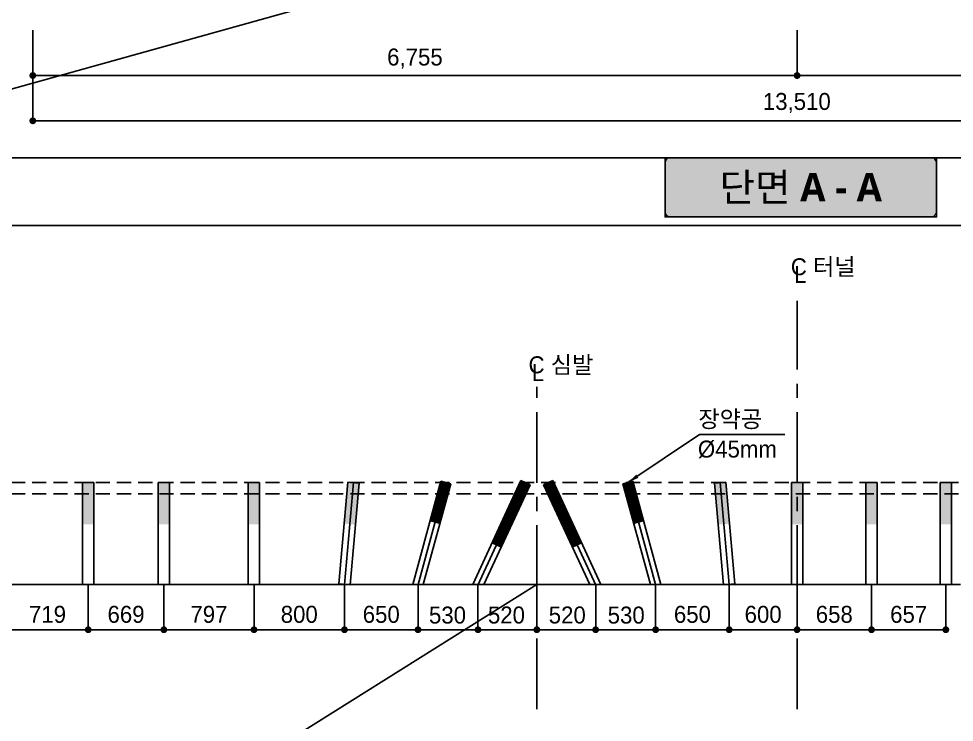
# Model space of a CAD drawing. Extents: x -689 to 317106, y 182884 to 219577.
# Drawn here: x 279927 to 288195, y 189196 to 195412 of the extents above; entities that cross this region are included whole.
import ezdxf
from ezdxf.enums import TextEntityAlignment as Align

# ---------------------------------------------------------------- set-up
doc = ezdxf.new("R2010")
doc.units = 0
doc.header["$LTSCALE"] = 500
doc.header["$MEASUREMENT"] = 0
doc.linetypes.add('A-CENTR01', pattern=[2, 1.25, -0.25, 0.25, -0.25])
doc.linetypes.add('HIDDEN', pattern=[0.375, 0.25, -0.125])
doc.layers.get('DEFPOINTS').update_dxf_attribs({"color": 55})
doc.layers.add('0-21', color=21, linetype='Continuous', plot=False)
doc.layers.add('0-250line', color=250, linetype='Continuous', lineweight=9, true_color=0x333333)
for name, color, linetype in [('0-255', 52, 'Continuous'), ('A-DIM01', 1, 'Continuous'), ('CS-CNTL', 1, 'A-CENTR01'), ('CS-DIMS', 1, 'Continuous'), ('CS-LEAL', 1, 'Continuous'), ('CS-LEAT', 3, 'Continuous'), ('CS-TEXT', 7, 'Continuous'), ('HOLE-EXEC', 3, 'Continuous'), ('TU-BLOCK-EXP', 1, 'Continuous'), ('발파공(심발)', 4, 'Continuous')]:
    doc.layers.add(name, color=color, linetype=linetype)
doc.styles.get("Standard").update_dxf_attribs({"font": ''})
doc.styles.add('WGTXT', font='')
doc.styles.add('돋움', font='')
doc.styles.add('돋움체', font='')
doc.styles.add('맑은고딕(굵게)', font='malgunbd.ttf')
doc.styles.get('Standard').set_extended_font_data('Dotum')
doc.styles.get('WGTXT').set_extended_font_data('Dotum')
doc.styles.get('돋움').set_extended_font_data('Dotum')
doc.styles.get('돋움체').set_extended_font_data('Dotum')
doc.linetypes.add('CFZ008', pattern='A,0.9,-0.2,[106,KHCLINE.shx,S=0.00606,R=180,X=0,Y=0],0.9', length=2)
doc.dimstyles.new('D_50', dxfattribs={"dimscale": 50, "dimtxt": 3, "dimasz": 1.2, "dimexe": 0, "dimexo": 0, "dimgap": 1.2, "dimtad": 1, "dimdec": 0, "dimrnd": 0.0005, "dimdsep": 46, "dimlunit": 6, "dimtxsty": '돋움체', "dimblk": 'DOT', "dimcen": 0.09, "dimclrd": 1, "dimclre": 1, "dimclrt": 1, "dimaunit": 1, "dimadec": 0, "dimazin": 0, "dimtfac": 1, "dimtdec": 0, "dimtix": 1, "dimtmove": 2, "dimatfit": 0, "dimfxl": 1, "dimtvp": 2, "dimtolj": 1, "dimtzin": 0, "dimlwd": -1, "dimlwe": -1, "dimarcsym": 0})
doc.dimstyles.new('DIM01', dxfattribs={"dimscale": 50, "dimtxt": 3, "dimasz": 1, "dimexe": 1, "dimexo": 0, "dimgap": 1, "dimtad": 1, "dimdec": 0, "dimzin": 0, "dimdsep": 46, "dimlunit": 6, "dimtxsty": '돋움', "dimblk": 'CZDIMA3', "dimcen": 2, "dimclrd": 256, "dimclre": 256, "dimclrt": 3, "dimadec": 4, "dimazin": 0, "dimtfac": 1, "dimtdec": 0, "dimtix": 1, "dimtmove": 2, "dimatfit": 3, "dimfxl": 1, "dimtolj": 1, "dimtzin": 0, "dimarcsym": 0})

# ---------------------------------------------------------------- blocks, each defined once
blk = doc.blocks.new('_Dot')
at = {"color": 0, "linetype": 'ByBlock', "lineweight": -2}
blk.add_line((-0.5, 0), (-1, 0), dxfattribs=at)
at = {"color": 0, "linetype": 'ByBlock', "const_width": 0.5}
blk.add_lwpolyline([(-0.25, 0, 1), (0.25, 0, 1)], format="xyb", close=True, dxfattribs=at)
blk = doc.blocks.new('*D640')
at = {"layer": 'A-DIM01', "color": 1, "ltscale": 10, "transparency": 16777216}
for p, q in [((286805.6, 195310.4), (286805.6, 194910.4)), ((293560.3, 195310.4), (293560.3, 194910.4)), ((286865.6, 194910.4), (293500.3, 194910.4))]:
    blk.add_line(p, q, dxfattribs=at)
at = {"layer": 'DEFPOINTS', "color": 0, "ltscale": 10, "transparency": 16777216}
for p in [(286805.6, 195310.4), (293560.3, 195310.4), (293560.3, 194910.4)]:
    blk.add_point(p, dxfattribs=at)
at = {"layer": 'A-DIM01', "color": 1, "ltscale": 10, "transparency": 16777216, "xscale": 60, "yscale": 60, "zscale": 60, "rotation": 180}
blk.add_blockref('_Dot', (286805.6, 194910.4), dxfattribs=at)
at = {"layer": 'A-DIM01', "color": 1, "ltscale": 10, "transparency": 16777216, "xscale": 60, "yscale": 60, "zscale": 60}
blk.add_blockref('_Dot', (293560.3, 194910.4), dxfattribs=at)
at = {"layer": 'A-DIM01', "color": 1, "ltscale": 10, "transparency": 16777216, "insert": (290183, 195059.9), "char_height": 150, "attachment_point": 5, "style": '돋움체'}
blk.add_mtext('\\A1;6,755', dxfattribs=at)
blk = doc.blocks.new('*D641')
at = {"layer": 'A-DIM01', "color": 1, "ltscale": 10, "transparency": 16777216}
for p, q in [((280051, 195310.4), (280051, 194910.4)), ((286805.6, 195310.4), (286805.6, 194910.4)), ((286745.6, 194910.4), (280111, 194910.4))]:
    blk.add_line(p, q, dxfattribs=at)
at = {"layer": 'DEFPOINTS', "color": 0, "ltscale": 10, "transparency": 16777216}
for p in [(280051, 195310.4), (286805.6, 195310.4), (280051, 194910.4)]:
    blk.add_point(p, dxfattribs=at)
at = {"layer": 'A-DIM01', "color": 1, "ltscale": 10, "transparency": 16777216, "xscale": 60, "yscale": 60, "zscale": 60, "rotation": 180}
blk.add_blockref('_Dot', (280051, 194910.4), dxfattribs=at)
at = {"layer": 'A-DIM01', "color": 1, "ltscale": 10, "transparency": 16777216, "xscale": 60, "yscale": 60, "zscale": 60}
blk.add_blockref('_Dot', (286805.6, 194910.4), dxfattribs=at)
at = {"layer": 'A-DIM01', "color": 1, "ltscale": 10, "transparency": 16777216, "insert": (283428.3, 195059.9), "char_height": 150, "attachment_point": 5, "style": '돋움체'}
blk.add_mtext('\\A1;6,755', dxfattribs=at)
blk = doc.blocks.new('*D642')
at = {"layer": 'A-DIM01', "color": 1, "ltscale": 10, "transparency": 16777216}
for p, q in [((280051, 195310.4), (280051, 194510.4)), ((293561.3, 195310.4), (293561.3, 194510.4)), ((280111, 194510.4), (293501.3, 194510.4))]:
    blk.add_line(p, q, dxfattribs=at)
at = {"layer": 'DEFPOINTS', "color": 0, "ltscale": 10, "transparency": 16777216}
for p in [(280051, 195310.4), (293561.3, 195310.4), (293561.3, 194510.4)]:
    blk.add_point(p, dxfattribs=at)
at = {"layer": 'A-DIM01', "color": 1, "ltscale": 10, "transparency": 16777216, "xscale": 60, "yscale": 60, "zscale": 60, "rotation": 180}
blk.add_blockref('_Dot', (280051, 194510.4), dxfattribs=at)
at = {"layer": 'A-DIM01', "color": 1, "ltscale": 10, "transparency": 16777216, "xscale": 60, "yscale": 60, "zscale": 60}
blk.add_blockref('_Dot', (293561.3, 194510.4), dxfattribs=at)
at = {"layer": 'A-DIM01', "color": 1, "ltscale": 10, "transparency": 16777216, "insert": (286803.1, 194667.3), "char_height": 150, "attachment_point": 5, "style": '돋움체'}
blk.add_mtext('\\A1;13,510', dxfattribs=at)
blk = doc.blocks.new('*D659')
at = {"layer": 'A-DIM01', "color": 1, "ltscale": 10, "transparency": 16777216}
for p, q in [((285555.6, 190414), (285555.6, 190014)), ((286205.6, 190414), (286205.6, 190014)), ((286145.6, 190014), (285615.6, 190014))]:
    blk.add_line(p, q, dxfattribs=at)
at = {"layer": 'DEFPOINTS', "color": 0, "ltscale": 10, "transparency": 16777216}
for p in [(285555.6, 190414), (286205.6, 190414), (285555.6, 190014)]:
    blk.add_point(p, dxfattribs=at)
at = {"layer": 'A-DIM01', "color": 1, "ltscale": 10, "transparency": 16777216, "xscale": 60, "yscale": 60, "zscale": 60, "rotation": 180}
blk.add_blockref('_Dot', (285555.6, 190014), dxfattribs=at)
at = {"layer": 'A-DIM01', "color": 1, "ltscale": 10, "transparency": 16777216, "xscale": 60, "yscale": 60, "zscale": 60}
blk.add_blockref('_Dot', (286205.6, 190014), dxfattribs=at)
at = {"layer": 'A-DIM01', "color": 1, "ltscale": 10, "transparency": 16777216, "insert": (285880.6, 190149.1), "char_height": 150, "attachment_point": 5, "style": '돋움체'}
blk.add_mtext('\\A1;650', dxfattribs=at)
blk = doc.blocks.new('*D660')
at = {"layer": 'A-DIM01', "color": 1, "ltscale": 10, "transparency": 16777216}
for p, q in [((286805.6, 190414), (286805.6, 190014)), ((287463.3, 190414), (287463.3, 190014)), ((287403.3, 190014), (286865.6, 190014))]:
    blk.add_line(p, q, dxfattribs=at)
at = {"layer": 'DEFPOINTS', "color": 0, "ltscale": 10, "transparency": 16777216}
for p in [(286805.6, 190414), (287463.3, 190414), (286805.6, 190014)]:
    blk.add_point(p, dxfattribs=at)
at = {"layer": 'A-DIM01', "color": 1, "ltscale": 10, "transparency": 16777216, "xscale": 60, "yscale": 60, "zscale": 60, "rotation": 180}
blk.add_blockref('_Dot', (286805.6, 190014), dxfattribs=at)
at = {"layer": 'A-DIM01', "color": 1, "ltscale": 10, "transparency": 16777216, "xscale": 60, "yscale": 60, "zscale": 60}
blk.add_blockref('_Dot', (287463.3, 190014), dxfattribs=at)
at = {"layer": 'A-DIM01', "color": 1, "ltscale": 10, "transparency": 16777216, "insert": (287134.5, 190149.1), "char_height": 150, "attachment_point": 5, "style": '돋움체'}
blk.add_mtext('\\A1;658', dxfattribs=at)
blk = doc.blocks.new('*D661')
at = {"layer": 'A-DIM01', "color": 1, "ltscale": 10, "transparency": 16777216}
for p, q in [((284505.6, 190414), (284505.6, 190014)), ((285025.6, 190414), (285025.6, 190014)), ((284445.6, 190014), (284385.6, 190014)), ((284505.6, 190014), (285025.6, 190014)), ((285085.6, 190014), (285145.6, 190014))]:
    blk.add_line(p, q, dxfattribs=at)
at = {"layer": 'DEFPOINTS', "color": 0, "ltscale": 10, "transparency": 16777216}
for p in [(284505.6, 190414), (285025.6, 190414), (285025.6, 190014)]:
    blk.add_point(p, dxfattribs=at)
at = {"layer": 'A-DIM01', "color": 1, "ltscale": 10, "transparency": 16777216, "xscale": 60, "yscale": 60, "zscale": 60}
blk.add_blockref('_Dot', (284505.6, 190014), dxfattribs=at)
at = {"layer": 'A-DIM01', "color": 1, "ltscale": 10, "transparency": 16777216, "xscale": 60, "yscale": 60, "zscale": 60, "rotation": 180}
blk.add_blockref('_Dot', (285025.6, 190014), dxfattribs=at)
at = {"layer": 'A-DIM01', "color": 1, "ltscale": 10, "transparency": 16777216, "insert": (284774.4, 190143.2), "char_height": 150, "attachment_point": 5, "style": '돋움체'}
blk.add_mtext('\\A1;520', dxfattribs=at)
blk = doc.blocks.new('*D666')
at = {"layer": 'A-DIM01', "color": 1, "ltscale": 10, "transparency": 16777216}
for p, q in [((285025.6, 190408.2), (285025.6, 190014)), ((285555.6, 190414), (285555.6, 190014)), ((284965.6, 190014), (284905.6, 190014)), ((285025.6, 190014), (285555.6, 190014)), ((285615.6, 190014), (285675.6, 190014))]:
    blk.add_line(p, q, dxfattribs=at)
at = {"layer": 'DEFPOINTS', "color": 0, "ltscale": 10, "transparency": 16777216}
for p in [(285025.6, 190408.2), (285555.6, 190414), (285555.6, 190014)]:
    blk.add_point(p, dxfattribs=at)
at = {"layer": 'A-DIM01', "color": 1, "ltscale": 10, "transparency": 16777216, "xscale": 60, "yscale": 60, "zscale": 60}
blk.add_blockref('_Dot', (285025.6, 190014), dxfattribs=at)
at = {"layer": 'A-DIM01', "color": 1, "ltscale": 10, "transparency": 16777216, "xscale": 60, "yscale": 60, "zscale": 60, "rotation": 180}
blk.add_blockref('_Dot', (285555.6, 190014), dxfattribs=at)
at = {"layer": 'A-DIM01', "color": 1, "ltscale": 10, "transparency": 16777216, "insert": (285295.3, 190142.4), "char_height": 150, "attachment_point": 5, "style": '돋움체'}
blk.add_mtext('\\A1;530', dxfattribs=at)
blk = doc.blocks.new('*D667')
at = {"layer": 'A-DIM01', "color": 1, "ltscale": 10, "transparency": 16777216}
for p, q in [((286205.6, 190414), (286205.6, 190014)), ((286805.6, 190414), (286805.6, 190014)), ((286745.6, 190014), (286265.6, 190014))]:
    blk.add_line(p, q, dxfattribs=at)
at = {"layer": 'DEFPOINTS', "color": 0, "ltscale": 10, "transparency": 16777216}
for p in [(286205.6, 190414), (286805.6, 190414), (286205.6, 190014)]:
    blk.add_point(p, dxfattribs=at)
at = {"layer": 'A-DIM01', "color": 1, "ltscale": 10, "transparency": 16777216, "xscale": 60, "yscale": 60, "zscale": 60, "rotation": 180}
blk.add_blockref('_Dot', (286205.6, 190014), dxfattribs=at)
at = {"layer": 'A-DIM01', "color": 1, "ltscale": 10, "transparency": 16777216, "xscale": 60, "yscale": 60, "zscale": 60}
blk.add_blockref('_Dot', (286805.6, 190014), dxfattribs=at)
at = {"layer": 'A-DIM01', "color": 1, "ltscale": 10, "transparency": 16777216, "insert": (286505.6, 190149.1), "char_height": 150, "attachment_point": 5, "style": '돋움체'}
blk.add_mtext('\\A1;600', dxfattribs=at)
blk = doc.blocks.new('CZDIMA3')
at = {"color": 1}
for p, q in [((0, -1.5), (0, 1.5)), ((-1.5, 0), (1.5, 0))]:
    blk.add_line(p, q, dxfattribs=at)
at = {"color": 1, "const_width": 0.55}
blk.add_lwpolyline([(-0.275, 0, 1), (0.275, 0, 1)], format="xyb", close=True, dxfattribs=at)
blk = doc.blocks.new('*D677')
at = {"layer": 'A-DIM01', "color": 1, "ltscale": 10, "transparency": 16777216}
for p, q in [((287463.3, 190414), (287463.3, 190014)), ((288120.1, 190414), (288120.1, 190014)), ((288060.1, 190014), (287523.3, 190014))]:
    blk.add_line(p, q, dxfattribs=at)
at = {"layer": 'DEFPOINTS', "color": 0, "ltscale": 10, "transparency": 16777216}
for p in [(287463.3, 190414), (288120.1, 190414), (287463.3, 190014)]:
    blk.add_point(p, dxfattribs=at)
at = {"layer": 'A-DIM01', "color": 1, "ltscale": 10, "transparency": 16777216, "xscale": 60, "yscale": 60, "zscale": 60, "rotation": 180}
blk.add_blockref('_Dot', (287463.3, 190014), dxfattribs=at)
at = {"layer": 'A-DIM01', "color": 1, "ltscale": 10, "transparency": 16777216, "xscale": 60, "yscale": 60, "zscale": 60}
blk.add_blockref('_Dot', (288120.1, 190014), dxfattribs=at)
at = {"layer": 'A-DIM01', "color": 1, "ltscale": 10, "transparency": 16777216, "insert": (287791.7, 190149.1), "char_height": 150, "attachment_point": 5, "style": '돋움체'}
blk.add_mtext('\\A1;657', dxfattribs=at)
blk = doc.blocks.new('*D678')
at = {"layer": 'A-DIM01', "color": 1, "ltscale": 10, "transparency": 16777216}
for p, q in [((282805.6, 190414), (282805.6, 190014)), ((283455.6, 190414), (283455.6, 190014)), ((282865.6, 190014), (283395.6, 190014))]:
    blk.add_line(p, q, dxfattribs=at)
at = {"layer": 'DEFPOINTS', "color": 0, "ltscale": 10, "transparency": 16777216}
for p in [(282805.6, 190414), (283455.6, 190414), (283455.6, 190014)]:
    blk.add_point(p, dxfattribs=at)
at = {"layer": 'A-DIM01', "color": 1, "ltscale": 10, "transparency": 16777216, "xscale": 60, "yscale": 60, "zscale": 60, "rotation": 180}
blk.add_blockref('_Dot', (282805.6, 190014), dxfattribs=at)
at = {"layer": 'A-DIM01', "color": 1, "ltscale": 10, "transparency": 16777216, "xscale": 60, "yscale": 60, "zscale": 60}
blk.add_blockref('_Dot', (283455.6, 190014), dxfattribs=at)
at = {"layer": 'A-DIM01', "color": 1, "ltscale": 10, "transparency": 16777216, "insert": (283130.6, 190149.1), "char_height": 150, "attachment_point": 5, "style": '돋움체'}
blk.add_mtext('\\A1;650', dxfattribs=at)
blk = doc.blocks.new('*D679')
at = {"layer": 'A-DIM01', "color": 1, "ltscale": 10, "transparency": 16777216}
for p, q in [((281209.5, 190414), (281209.5, 190014)), ((282006.1, 190414), (282006.1, 190014)), ((281269.5, 190014), (281946.1, 190014))]:
    blk.add_line(p, q, dxfattribs=at)
at = {"layer": 'DEFPOINTS', "color": 0, "ltscale": 10, "transparency": 16777216}
for p in [(281209.5, 190414), (282006.1, 190414), (282006.1, 190014)]:
    blk.add_point(p, dxfattribs=at)
at = {"layer": 'A-DIM01', "color": 1, "ltscale": 10, "transparency": 16777216, "xscale": 60, "yscale": 60, "zscale": 60, "rotation": 180}
blk.add_blockref('_Dot', (281209.5, 190014), dxfattribs=at)
at = {"layer": 'A-DIM01', "color": 1, "ltscale": 10, "transparency": 16777216, "xscale": 60, "yscale": 60, "zscale": 60}
blk.add_blockref('_Dot', (282006.1, 190014), dxfattribs=at)
at = {"layer": 'A-DIM01', "color": 1, "ltscale": 10, "transparency": 16777216, "insert": (281607.8, 190149.1), "char_height": 150, "attachment_point": 5, "style": '돋움체'}
blk.add_mtext('\\A1;797', dxfattribs=at)
blk = doc.blocks.new('*D680')
at = {"layer": 'A-DIM01', "color": 1, "ltscale": 10, "transparency": 16777216}
for p, q in [((283985.6, 190414), (283985.6, 190014)), ((284505.6, 190414), (284505.6, 190014)), ((283925.6, 190014), (283865.6, 190014)), ((284505.6, 190014), (283985.6, 190014)), ((284565.6, 190014), (284625.6, 190014))]:
    blk.add_line(p, q, dxfattribs=at)
at = {"layer": 'DEFPOINTS', "color": 0, "ltscale": 10, "transparency": 16777216}
for p in [(283985.6, 190414), (284505.6, 190414), (283985.6, 190014)]:
    blk.add_point(p, dxfattribs=at)
at = {"layer": 'A-DIM01', "color": 1, "ltscale": 10, "transparency": 16777216, "xscale": 60, "yscale": 60, "zscale": 60}
blk.add_blockref('_Dot', (283985.6, 190014), dxfattribs=at)
at = {"layer": 'A-DIM01', "color": 1, "ltscale": 10, "transparency": 16777216, "xscale": 60, "yscale": 60, "zscale": 60, "rotation": 180}
blk.add_blockref('_Dot', (284505.6, 190014), dxfattribs=at)
at = {"layer": 'A-DIM01', "color": 1, "ltscale": 10, "transparency": 16777216, "insert": (284236.9, 190143.2), "char_height": 150, "attachment_point": 5, "style": '돋움체'}
blk.add_mtext('\\A1;520', dxfattribs=at)
blk = doc.blocks.new('*D681')
at = {"layer": 'A-DIM01', "color": 1, "ltscale": 10, "transparency": 16777216}
for p, q in [((283455.6, 190414), (283455.6, 190014)), ((283985.6, 190408.2), (283985.6, 190014)), ((283395.6, 190014), (283335.6, 190014)), ((283985.6, 190014), (283455.6, 190014)), ((284045.6, 190014), (284105.6, 190014))]:
    blk.add_line(p, q, dxfattribs=at)
at = {"layer": 'DEFPOINTS', "color": 0, "ltscale": 10, "transparency": 16777216}
for p in [(283455.6, 190414), (283985.6, 190408.2), (283455.6, 190014)]:
    blk.add_point(p, dxfattribs=at)
at = {"layer": 'A-DIM01', "color": 1, "ltscale": 10, "transparency": 16777216, "xscale": 60, "yscale": 60, "zscale": 60}
blk.add_blockref('_Dot', (283455.6, 190014), dxfattribs=at)
at = {"layer": 'A-DIM01', "color": 1, "ltscale": 10, "transparency": 16777216, "xscale": 60, "yscale": 60, "zscale": 60, "rotation": 180}
blk.add_blockref('_Dot', (283985.6, 190014), dxfattribs=at)
at = {"layer": 'A-DIM01', "color": 1, "ltscale": 10, "transparency": 16777216, "insert": (283716, 190142.4), "char_height": 150, "attachment_point": 5, "style": '돋움체'}
blk.add_mtext('\\A1;530', dxfattribs=at)
blk = doc.blocks.new('*D682')
at = {"layer": 'A-DIM01', "color": 1, "ltscale": 10, "transparency": 16777216}
for p, q in [((282006.1, 190414), (282006.1, 190014)), ((282805.6, 190414), (282805.6, 190014)), ((282066.1, 190014), (282745.6, 190014))]:
    blk.add_line(p, q, dxfattribs=at)
at = {"layer": 'DEFPOINTS', "color": 0, "ltscale": 10, "transparency": 16777216}
for p in [(282006.1, 190414), (282805.6, 190414), (282805.6, 190014)]:
    blk.add_point(p, dxfattribs=at)
at = {"layer": 'A-DIM01', "color": 1, "ltscale": 10, "transparency": 16777216, "xscale": 60, "yscale": 60, "zscale": 60, "rotation": 180}
blk.add_blockref('_Dot', (282006.1, 190014), dxfattribs=at)
at = {"layer": 'A-DIM01', "color": 1, "ltscale": 10, "transparency": 16777216, "xscale": 60, "yscale": 60, "zscale": 60}
blk.add_blockref('_Dot', (282805.6, 190014), dxfattribs=at)
at = {"layer": 'A-DIM01', "color": 1, "ltscale": 10, "transparency": 16777216, "insert": (282405.9, 190149.1), "char_height": 150, "attachment_point": 5, "style": '돋움체'}
blk.add_mtext('\\A1;800', dxfattribs=at)
blk = doc.blocks.new('*D683')
at = {"layer": 'A-DIM01', "color": 1, "ltscale": 10, "transparency": 16777216}
for p, q in [((280540.8, 190414), (280540.8, 190014)), ((281209.5, 190414), (281209.5, 190014)), ((280600.8, 190014), (281149.5, 190014))]:
    blk.add_line(p, q, dxfattribs=at)
at = {"layer": 'DEFPOINTS', "color": 0, "ltscale": 10, "transparency": 16777216}
for p in [(280540.8, 190414), (281209.5, 190414), (281209.5, 190014)]:
    blk.add_point(p, dxfattribs=at)
at = {"layer": 'A-DIM01', "color": 1, "ltscale": 10, "transparency": 16777216, "xscale": 60, "yscale": 60, "zscale": 60, "rotation": 180}
blk.add_blockref('_Dot', (280540.8, 190014), dxfattribs=at)
at = {"layer": 'A-DIM01', "color": 1, "ltscale": 10, "transparency": 16777216, "xscale": 60, "yscale": 60, "zscale": 60}
blk.add_blockref('_Dot', (281209.5, 190014), dxfattribs=at)
at = {"layer": 'A-DIM01', "color": 1, "ltscale": 10, "transparency": 16777216, "insert": (280875.1, 190149.1), "char_height": 150, "attachment_point": 5, "style": '돋움체'}
blk.add_mtext('\\A1;669', dxfattribs=at)
blk = doc.blocks.new('*D684')
at = {"layer": 'A-DIM01', "color": 1, "ltscale": 10, "transparency": 16777216}
for p, q in [((279821.9, 190414), (279821.9, 190014)), ((280540.8, 190414), (280540.8, 190014)), ((279881.9, 190014), (280480.8, 190014))]:
    blk.add_line(p, q, dxfattribs=at)
at = {"layer": 'DEFPOINTS', "color": 0, "ltscale": 10, "transparency": 16777216}
for p in [(279821.9, 190414), (280540.8, 190414), (280540.8, 190014)]:
    blk.add_point(p, dxfattribs=at)
at = {"layer": 'A-DIM01', "color": 1, "ltscale": 10, "transparency": 16777216, "xscale": 60, "yscale": 60, "zscale": 60, "rotation": 180}
blk.add_blockref('_Dot', (279821.9, 190014), dxfattribs=at)
at = {"layer": 'A-DIM01', "color": 1, "ltscale": 10, "transparency": 16777216, "xscale": 60, "yscale": 60, "zscale": 60}
blk.add_blockref('_Dot', (280540.8, 190014), dxfattribs=at)
at = {"layer": 'A-DIM01', "color": 1, "ltscale": 10, "transparency": 16777216, "insert": (280181.3, 190149.1), "char_height": 150, "attachment_point": 5, "style": '돋움체'}
blk.add_mtext('\\A1;719', dxfattribs=at)

msp = doc.modelspace()

# ---------------------------------------------------------------- hatches: boundary and pattern name
at = {"layer": '0-250line'}
h = msp.add_hatch(color=256, dxfattribs=at)
edge = h.paths.add_edge_path()
edge.add_line((288038.43254, 193922.76852), (288038.43254, 194135.3556))
edge.add_arc((287989.48115, 194135.35559), 48.95139, 0.000000429, 90.000000429)
edge.add_line((287989.48115, 194184.30698), (285687.38392, 194184.30698))
edge.add_arc((285687.38392, 194135.3556), 48.95139, 89.999999937, 179.999999937)
edge.add_line((285638.43254, 194135.3556), (285638.43254, 193710.18145))
edge.add_arc((285687.38392, 193710.18145), 48.95139, 179.999999879, 269.999999879)
edge.add_line((285687.38392, 193661.23006), (287989.48115, 193661.23006))
edge.add_arc((287989.48115, 193710.18145), 48.95139, 269.999999755, 359.999999755)
edge.add_line((288038.43254, 193710.18145), (288038.43254, 193922.76852))
at = {"layer": '발파공(심발)'}
for points in [[(280490.76743, 191314.03827), (280590.76743, 191314.03827), (280590.76743, 190945.72381), (280490.76743, 190945.72381)], [(281159.17312, 191314.03827), (281259.17312, 191314.03827), (281259.17312, 190945.72381), (281159.17312, 190945.72381)], [(281955.6473, 191314.03827), (282055.6473, 191314.03827), (282055.6473, 190945.72381), (281955.6473, 190945.72381)], [(282834.54417, 191318.41271), (282934.16364, 191309.69716), (282902.063, 190942.78424), (282802.44353, 190951.49979)], [(286176.74984, 191318.39606), (286077.13037, 191309.68049), (286109.23109, 190942.76758), (286208.85056, 190951.48315)], [(286855.64711, 191314.03827), (286755.64711, 191314.03827), (286755.64711, 190945.72381), (286855.64711, 190945.72381)], [(287513.28618, 191314.03827), (287413.28618, 191314.03827), (287413.28618, 190945.72381), (287513.28618, 190945.72381)], [(288170.05811, 191314.03827), (288070.05811, 191314.03827), (288070.05811, 190945.72381), (288170.05811, 190945.72381)]]:
    msp.add_hatch(color=253, dxfattribs=at).paths.add_polyline_path(points)

# ---------------------------------------------------------------- linework, layer by layer
at = {"layer": '0-21'}
msp.add_lwpolyline([(288038.43254, 194184.30698), (285638.43254, 194184.30698), (285638.43254, 193661.23006), (288038.43254, 193661.23006), (288038.43254, 194184.30698)], close=True, dxfattribs=at)
at = {"layer": '0-250line', "lineweight": 0}
msp.add_lwpolyline([(288038.43254, 193922.76852), (288038.43254, 194135.3556, 0.4142135624), (287989.48115, 194184.30698), (285687.38392, 194184.30698, 0.4142135624), (285638.43254, 194135.3556), (285638.43254, 193710.18145, 0.4142135624), (285687.38392, 193661.23006), (287989.48115, 193661.23006, 0.4142135624), (288038.43254, 193710.18145)], format="xyb", close=True, dxfattribs=at)
at = {"layer": 'CS-CNTL'}
for p, q in [((286805.64711, 189312.16178), (286805.64711, 192919.58435)), ((284505.64711, 189312.16178), (284505.64711, 192160.26548))]:
    msp.add_line(p, q, dxfattribs=at)
at = {"layer": 'CS-DIMS', "linetype": 'HIDDEN'}
for points in [[(278545.23521, 191314.03827), (288249.70503, 191314.03827)], [(278545.23521, 191214.03827), (288249.70503, 191214.03827)]]:
    msp.add_lwpolyline(points, dxfattribs=at)
at = {"layer": 'DEFPOINTS'}
for p, q in [((286805.64711, 196725.7219), (277680.64711, 194184.30698)), ((277680.64711, 193584.30698), (295930.64711, 193584.30698)), ((284505.64711, 190414.03827), (277680.64711, 186134.30699))]:
    msp.add_line(p, q, dxfattribs=at)
for points in [[(277680.64711, 208584.30698), (295930.64711, 208584.30698), (295930.64711, 194184.30698), (277680.64711, 194184.30698)], [(277680.64711, 194184.30698), (295930.64711, 194184.30698), (295930.64711, 186134.30698), (277680.64711, 186134.30698)]]:
    msp.add_lwpolyline(points, close=True, dxfattribs=at)
at = {"layer": 'HOLE-EXEC', "color": 3}
for p, q in [((284364.8297, 191332.96271), (283938.78291, 190414.03827)), ((284446.46451, 191295.11384), (284364.8297, 191332.96271)), ((284564.8297, 191295.11384), (284646.46451, 191332.96271)), ((284646.46451, 191332.96271), (285072.5113, 190414.03827)), ((280590.76743, 191314.03827), (280490.76743, 191314.03827)), ((281259.17312, 191314.03827), (281159.17312, 191314.03827)), ((282055.6473, 191314.03827), (281955.6473, 191314.03827)), ((282934.19764, 191309.69419), (282834.54417, 191318.41271)), ((283657.69591, 191325.8762), (283409.01284, 190414.03827)), ((283502.28137, 190414.03827), (283744.5074, 191302.20034)), ((283744.5074, 191302.20034), (283657.69591, 191325.8762)), ((284037.96584, 190414.03827), (284446.46451, 191295.11384)), ((284973.32837, 190414.03827), (284564.8297, 191295.11384)), ((285266.78681, 191302.20034), (285353.5983, 191325.8762)), ((285509.01284, 190414.03827), (285266.78681, 191302.20034)), ((285353.5983, 191325.8762), (285602.28137, 190414.03827)), ((286077.09638, 191309.67751), (286176.74984, 191318.39606)), ((286755.64711, 191314.03827), (286855.64711, 191314.03827)), ((287413.28618, 191314.03827), (287513.28618, 191314.03827)), ((288070.05811, 191314.03827), (288170.05811, 191314.03827))]:
    msp.add_line(p, q, dxfattribs=at)
at = {"layer": 'HOLE-EXEC', "linetype": 'CFZ008', "ltscale": 0.5}
msp.add_line((288249.70503, 190414.03827), (278811.72243, 190414.03827), dxfattribs=at)
at = {"layer": 'HOLE-EXEC', "color": 3}
for points in [[(280490.76743, 191314.03827), (280490.76743, 190414.03827), (280590.76743, 190414.03827), (280590.76743, 191314.03827)], [(281159.17312, 191314.03827), (281159.17312, 190414.03827), (281259.17312, 190414.03827), (281259.17312, 191314.03827)], [(281955.6473, 191314.03827), (281955.6473, 190414.03827), (282055.6473, 190414.03827), (282055.6473, 191314.03827)], [(282834.57816, 191318.40974), (282755.83737, 190418.39605), (282855.45684, 190409.6805), (282934.19764, 191309.69419)], [(286176.71585, 191318.39309), (286255.45684, 190418.37941), (286155.83737, 190409.66384), (286077.09638, 191309.67751)], [(286855.64711, 191314.03827), (286855.64711, 190414.03827), (286755.64711, 190414.03827), (286755.64711, 191314.03827)], [(287513.28618, 191314.03827), (287513.28618, 190414.03827), (287413.28618, 190414.03827), (287413.28618, 191314.03827)], [(288170.05811, 191314.03827), (288170.05811, 190414.03827), (288070.05811, 190414.03827), (288070.05811, 191314.03827)]]:
    msp.add_lwpolyline(points, dxfattribs=at)
at = {"layer": 'TU-BLOCK-EXP', "color": 251}
for p, q in [((282805.45685, 190414.05492), (282884.35391, 191314.05494)), ((283455.64711, 190414.03827), (283701.10166, 191314.03827)), ((285555.64711, 190414.03827), (285310.19256, 191314.03827)), ((286205.83737, 190414.03827), (286126.94011, 191314.03827)), ((283985.64711, 190408.15593), (284147.34129, 190756.90808)), ((285025.64711, 190408.15593), (284863.95293, 190756.90808))]:
    msp.add_line(p, q, dxfattribs=at)
at = {"layer": '발파공(심발)', "color": 253, "const_width": 90}
for points in [[(283604.31398, 190959.15012), (283701.10166, 191314.03827)], [(284147.34129, 190756.90808), (284405.64711, 191314.03827)], [(284863.95293, 190756.90808), (284605.64711, 191314.03827)], [(285406.98023, 190959.15012), (285310.19256, 191314.03827)]]:
    msp.add_lwpolyline(points, dxfattribs=at)

# ---------------------------------------------------------------- texts
at = {"layer": '0-255', "color": 7, "true_color": 0xffffff, "style": '맑은고딕(굵게)'}
msp.add_text('단면 A - A', height=250, rotation=359.97820732, dxfattribs=at).set_placement((286838.43254, 193922.76852), align=Align.MIDDLE_CENTER)
at = {"layer": 'CS-LEAT', "style": 'WGTXT'}
for s, p in [('장약공', (285932.96571, 191800.98321)), ('Ø45mm', (285929.16559, 191535.14809))]:
    msp.add_text(s, height=150, dxfattribs=at).set_placement(p)
at = {"layer": 'CS-TEXT'}
for s, p in [('C 터널', (286750.24248, 193145.72585)), ('L', (286779.15881, 193077.09266)), ('C 심발', (284432.35792, 192279.69949)), ('L', (284461.27424, 192211.0663))]:
    msp.add_text(s, height=150, dxfattribs=at).set_placement(p)

# ---------------------------------------------------------------- dimensions: what is measured, and where the dimension line sits
at = {"layer": 'A-DIM01', "ltscale": 10}
for base, p1, p2, picture, middle in [((280050.98852, 194910.36301), (286805.64711, 195310.36301), (280050.98852, 195310.36301), '*D641', (283428.31781, 195059.91525)), ((285555.64711, 190014.03827), (286205.64711, 190414.03827), (285555.64711, 190414.03827), '*D659', (285880.64711, 190149.14004)), ((286205.64711, 190014.03827), (286805.64711, 190414.03827), (286205.64711, 190414.03827), '*D667', (286505.64711, 190149.14004)), ((286805.64711, 190014.03827), (287463.28618, 190414.03827), (286805.64711, 190414.03827), '*D660', (287134.46664, 190149.14004)), ((287463.28618, 190014.03827), (288120.05811, 190414.03827), (287463.28618, 190414.03827), '*D677', (287791.67215, 190149.14004))]:
    dim = msp.add_linear_dim(base=base, p1=p1, p2=p2, dimstyle='D_50', dxfattribs=at)
    dim.commit()
    dim.dimension.update_dxf_attribs({"geometry": picture, "text_midpoint": middle})
for base, p1, p2, picture, middle in [((293561.30569, 194510.36301), (280050.98852, 195310.36301), (293561.30569, 195310.36301), '*D642', (286803.0712, 194667.30044)), ((283455.64711, 190014.03827), (283985.64711, 190408.15593), (283455.64711, 190414.03827), '*D681', (283715.98921, 190142.39664)), ((283985.64711, 190014.03827), (284505.64711, 190414.03827), (283985.64711, 190414.03827), '*D680', (284236.90468, 190143.15845))]:
    dim = msp.add_linear_dim(base=base, p1=p1, p2=p2, angle=180, dimstyle='D_50', dxfattribs=at)
    dim.commit()
    dim.dimension.update_dxf_attribs({"geometry": picture, "text_midpoint": middle, "dimtype": 128})
for base, p1, p2, picture, middle in [((293560.30569, 194910.36301), (286805.64711, 195310.36301), (293560.30569, 195310.36301), '*D640', (290182.9764, 195059.91525)), ((280540.76743, 190014.03827), (279821.91949, 190414.03827), (280540.76743, 190414.03827), '*D684', (280181.34346, 190149.14004)), ((281209.5133, 190014.03827), (280540.76743, 190414.03827), (281209.5133, 190414.03827), '*D683', (280875.14036, 190149.14004)), ((282006.08004, 190014.03827), (281209.5133, 190414.03827), (282006.08004, 190414.03827), '*D679', (281607.79667, 190149.14004)), ((282805.64711, 190014.03827), (282006.08004, 190414.03827), (282805.64711, 190414.03827), '*D682', (282405.86357, 190149.14004)), ((283455.64711, 190014.03827), (282805.64711, 190414.03827), (283455.64711, 190414.03827), '*D678', (283130.64711, 190149.14004))]:
    dim = msp.add_linear_dim(base=base, p1=p1, p2=p2, angle=180, dimstyle='D_50', dxfattribs=at)
    dim.commit()
    dim.dimension.update_dxf_attribs({"geometry": picture, "text_midpoint": middle})
for base, p1, p2, picture, middle in [((285025.64711, 190014.03827), (284505.64711, 190414.03827), (285025.64711, 190414.03827), '*D661', (284774.38953, 190143.15845)), ((285555.64711, 190014.03827), (285025.64711, 190408.15593), (285555.64711, 190414.03827), '*D666', (285295.305, 190142.39664))]:
    dim = msp.add_linear_dim(base=base, p1=p1, p2=p2, dimstyle='D_50', dxfattribs=at)
    dim.commit()
    dim.dimension.update_dxf_attribs({"geometry": picture, "text_midpoint": middle, "dimtype": 128})

# ---------------------------------------------------------------- leaders
at = {"layer": 'CS-LEAL'}
msp.add_leader([(285310.19256, 191314.03827), (285944.01329, 191739.46891), (286695.83918, 191739.46891)], dimstyle='DIM01', override={"dimasz": 2}, dxfattribs=at)

doc.saveas('drawing.dxf')
